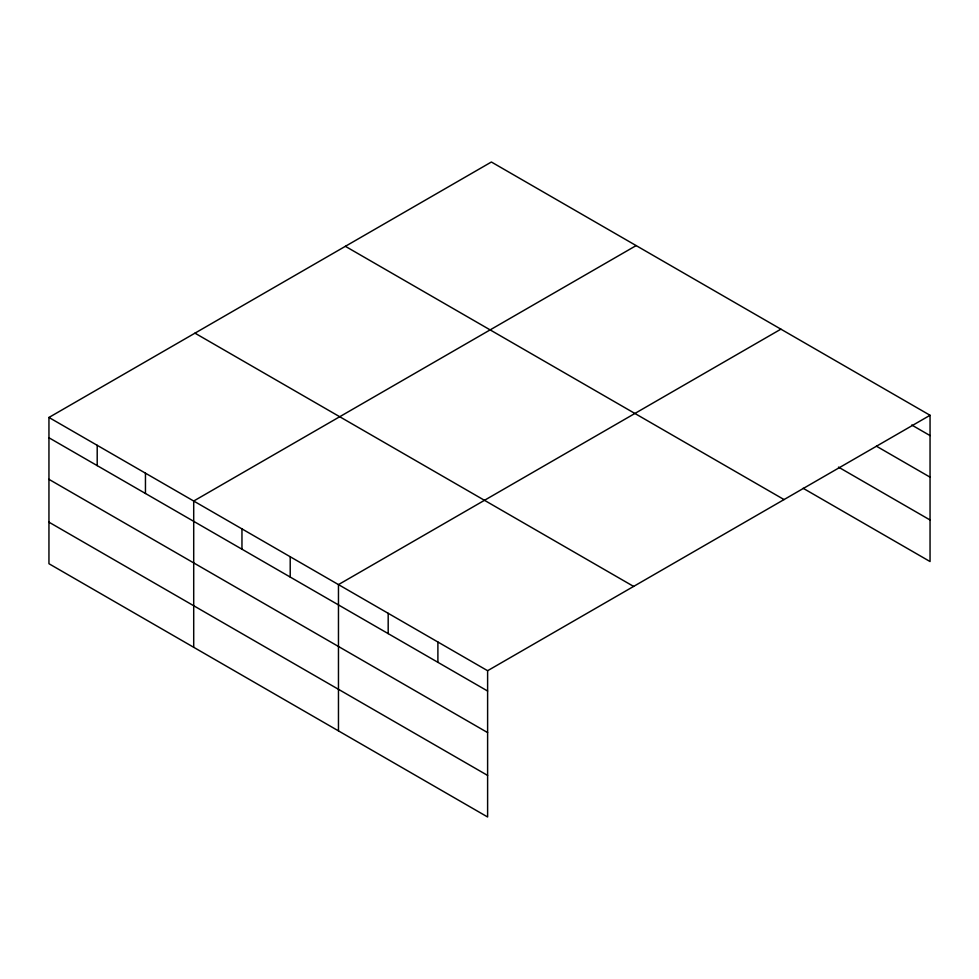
<?xml version="1.0" encoding="UTF-8"?>
<svg xmlns="http://www.w3.org/2000/svg" width="979" height="979" viewBox="0 0 979 979"><rect width="100%" height="100%" fill="white"/><g stroke="black" fill="none" stroke-linecap="round" stroke-linejoin="round"><path stroke-width="1.47" d="M487.615 732.586L487.615 670.713L48.95 417.458L48.95 563.72L487.615 816.988L487.615 732.586L48.95 479.331M48.95 417.458L491.385 162.012L930.05 415.28L930.05 561.542L803.147 488.276M636.142 245.594L193.707 501.028L193.707 647.303M780.899 329.164L338.465 584.61L338.465 730.872M487.615 670.713L930.05 415.28M911.73 425.008L930.05 435.582M876.413 446.179L930.05 477.152M838.465 467.105L930.05 519.984M345.379 246.316L784.044 499.571M194.956 333.154L633.621 586.421M48.95 437.76L487.615 691.027M48.95 522.162L487.615 775.417M437.894 642.016L437.894 662.318M388.186 613.307L388.186 633.621M290.212 556.745L290.212 577.059M241.96 528.893L241.96 549.195M145.455 473.175L145.455 493.477M97.202 445.31L97.202 465.625"/></g></svg>
